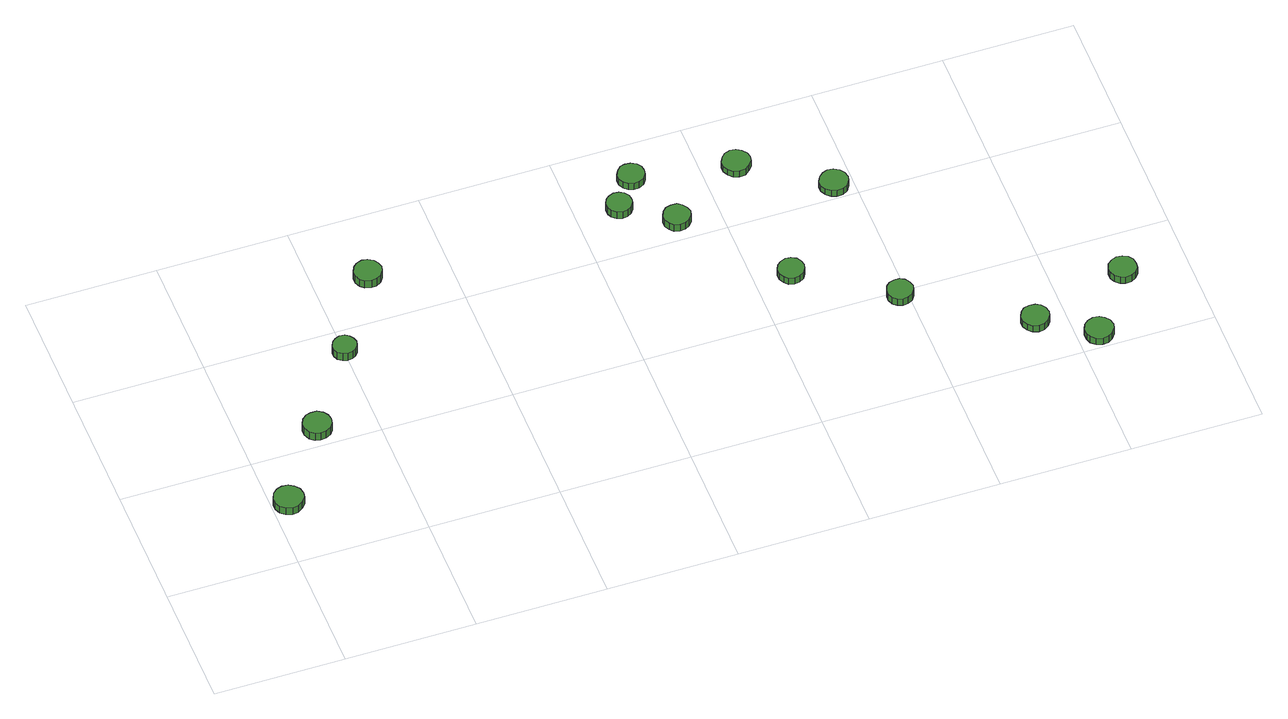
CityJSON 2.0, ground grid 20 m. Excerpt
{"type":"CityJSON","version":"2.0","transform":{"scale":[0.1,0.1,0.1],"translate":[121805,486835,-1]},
"CityObjects":{
"tree1":{"type":"SolitaryVegetationObject","attributes":{"function":"something"},"geometry":[{"type":"MultiSurface","lod":"1","boundaries":[[[0,1,2,3,4,5,6,7,8,9,10,11,12,13,14]],[[15,16,17,18,19,20,21,22,23,24,25,26,27,28,29]],[[0,29,28,1]],[[1,28,27,2]],[[2,27,26,3]],[[3,26,25,4]],[[4,25,24,5]],[[5,24,23,6]],[[6,23,22,7]],[[7,22,21,8]],[[8,21,20,9]],[[9,20,19,10]],[[10,19,18,11]],[[11,18,17,12]],[[12,17,16,13]],[[13,16,15,14]],[[14,15,29,0]]]}]},
"tree2":{"type":"SolitaryVegetationObject","attributes":{"function":"something"},"geometry":[{"type":"MultiSurface","lod":"1","boundaries":[[[30,31,32,33,34,35,36,37,38,39,40,41,42,43,44]],[[45,46,47,48,49,50,51,52,53,54,55,56,57,58,59]],[[30,59,58,31]],[[31,58,57,32]],[[32,57,56,33]],[[33,56,55,34]],[[34,55,54,35]],[[35,54,53,36]],[[36,53,52,37]],[[37,52,51,38]],[[38,51,50,39]],[[39,50,49,40]],[[40,49,48,41]],[[41,48,47,42]],[[42,47,46,43]],[[43,46,45,44]],[[44,45,59,30]]]}]},
"tree3":{"type":"SolitaryVegetationObject","attributes":{"function":"something"},"geometry":[{"type":"MultiSurface","lod":"1","boundaries":[[[60,61,62,63,64,65,66,67,68,69,70,71,72,73,74]],[[75,76,77,78,79,80,81,82,83,84,85,86,87,88,89]],[[60,89,88,61]],[[61,88,87,62]],[[62,87,86,63]],[[63,86,85,64]],[[64,85,84,65]],[[65,84,83,66]],[[66,83,82,67]],[[67,82,81,68]],[[68,81,80,69]],[[69,80,79,70]],[[70,79,78,71]],[[71,78,77,72]],[[72,77,76,73]],[[73,76,75,74]],[[74,75,89,60]]]}]},
"tree4":{"type":"SolitaryVegetationObject","attributes":{"function":"something"},"geometry":[{"type":"MultiSurface","lod":"1","boundaries":[[[90,91,92,93,94,95,96,97,98,99,100,101,102,103,104]],[[105,106,107,108,109,110,111,112,113,114,115,116,117,118,119]],[[90,119,118,91]],[[91,118,117,92]],[[92,117,116,93]],[[93,116,115,94]],[[94,115,114,95]],[[95,114,113,96]],[[96,113,112,97]],[[97,112,111,98]],[[98,111,110,99]],[[99,110,109,100]],[[100,109,108,101]],[[101,108,107,102]],[[102,107,106,103]],[[103,106,105,104]],[[104,105,119,90]]]}]},
"tree5":{"type":"SolitaryVegetationObject","attributes":{"function":"something"}},
"tree6":{"type":"SolitaryVegetationObject","attributes":{"function":"something"},"geometry":[{"type":"MultiSurface","lod":"1","boundaries":[[[120,121,122,123,124,125,126,127,128,129,130,131,132,133,134]],[[135,136,137,138,139,140,141,142,143,144,145,146,147,148,149]],[[120,149,148,121]],[[121,148,147,122]],[[122,147,146,123]],[[123,146,145,124]],[[124,145,144,125]],[[125,144,143,126]],[[126,143,142,127]],[[127,142,141,128]],[[128,141,140,129]],[[129,140,139,130]],[[130,139,138,131]],[[131,138,137,132]],[[132,137,136,133]],[[133,136,135,134]],[[134,135,149,120]]]}]},
"tree7":{"type":"SolitaryVegetationObject","attributes":{"function":"something"},"geometry":[{"type":"MultiSurface","lod":"1","boundaries":[[[150,151,152,153,154,155,156,157,158,159,160,161,162,163,164]],[[165,166,167,168,169,170,171,172,173,174,175,176,177,178,179]],[[150,179,178,151]],[[151,178,177,152]],[[152,177,176,153]],[[153,176,175,154]],[[154,175,174,155]],[[155,174,173,156]],[[156,173,172,157]],[[157,172,171,158]],[[158,171,170,159]],[[159,170,169,160]],[[160,169,168,161]],[[161,168,167,162]],[[162,167,166,163]],[[163,166,165,164]],[[164,165,179,150]]]}]},
"tree8":{"type":"SolitaryVegetationObject","attributes":{"function":"something"},"geometry":[{"type":"MultiSurface","lod":"1","boundaries":[[[180,181,182,183,184,185,186,187,188,189,190,191,192,193,194]],[[195,196,197,198,199,200,201,202,203,204,205,206,207,208,209]],[[180,209,208,181]],[[181,208,207,182]],[[182,207,206,183]],[[183,206,205,184]],[[184,205,204,185]],[[185,204,203,186]],[[186,203,202,187]],[[187,202,201,188]],[[188,201,200,189]],[[189,200,199,190]],[[190,199,198,191]],[[191,198,197,192]],[[192,197,196,193]],[[193,196,195,194]],[[194,195,209,180]]]}]},
"tree9":{"type":"SolitaryVegetationObject","attributes":{"function":"something"},"geometry":[{"type":"MultiSurface","lod":"1","boundaries":[[[210,211,212,213,214,215,216,217,218,219,220,221,222,223,224]],[[225,226,227,228,229,230,231,232,233,234,235,236,237,238,239]],[[210,239,238,211]],[[211,238,237,212]],[[212,237,236,213]],[[213,236,235,214]],[[214,235,234,215]],[[215,234,233,216]],[[216,233,232,217]],[[217,232,231,218]],[[218,231,230,219]],[[219,230,229,220]],[[220,229,228,221]],[[221,228,227,222]],[[222,227,226,223]],[[223,226,225,224]],[[224,225,239,210]]]}]},
"tree10":{"type":"SolitaryVegetationObject","attributes":{"function":"something"},"geometry":[{"type":"MultiSurface","lod":"1","boundaries":[[[240,241,242,243,244,245,246,247,248,249,250,251,252,253,254]],[[255,256,257,258,259,260,261,262,263,264,265,266,267,268,269]],[[240,269,268,241]],[[241,268,267,242]],[[242,267,266,243]],[[243,266,265,244]],[[244,265,264,245]],[[245,264,263,246]],[[246,263,262,247]],[[247,262,261,248]],[[248,261,260,249]],[[249,260,259,250]],[[250,259,258,251]],[[251,258,257,252]],[[252,257,256,253]],[[253,256,255,254]],[[254,255,269,240]]]}]},
"tree11":{"type":"SolitaryVegetationObject","attributes":{"function":"something"},"geometry":[{"type":"MultiSurface","lod":"1","boundaries":[[[270,271,272,273,274,275,276,277,278,279,280,281,282,283,284]],[[285,286,287,288,289,290,291,292,293,294,295,296,297,298,299]],[[270,299,298,271]],[[271,298,297,272]],[[272,297,296,273]],[[273,296,295,274]],[[274,295,294,275]],[[275,294,293,276]],[[276,293,292,277]],[[277,292,291,278]],[[278,291,290,279]],[[279,290,289,280]],[[280,289,288,281]],[[281,288,287,282]],[[282,287,286,283]],[[283,286,285,284]],[[284,285,299,270]]]}]},
"tree12":{"type":"SolitaryVegetationObject","attributes":{"function":"something"},"geometry":[{"type":"MultiSurface","lod":"1","boundaries":[[[300,301,302,303,304,305,306,307,308,309,310,311,312,313,314]],[[315,316,317,318,319,320,321,322,323,324,325,326,327,328,329]],[[300,329,328,301]],[[301,328,327,302]],[[302,327,326,303]],[[303,326,325,304]],[[304,325,324,305]],[[305,324,323,306]],[[306,323,322,307]],[[307,322,321,308]],[[308,321,320,309]],[[309,320,319,310]],[[310,319,318,311]],[[311,318,317,312]],[[312,317,316,313]],[[313,316,315,314]],[[314,315,329,300]]]}]},
"tree13":{"type":"SolitaryVegetationObject","attributes":{"function":"something"},"geometry":[{"type":"MultiSurface","lod":"1","boundaries":[[[330,331,332,333,334,335,336,337,338,339,340,341,342,343,344]],[[345,346,347,348,349,350,351,352,353,354,355,356,357,358,359]],[[330,359,358,331]],[[331,358,357,332]],[[332,357,356,333]],[[333,356,355,334]],[[334,355,354,335]],[[335,354,353,336]],[[336,353,352,337]],[[337,352,351,338]],[[338,351,350,339]],[[339,350,349,340]],[[340,349,348,341]],[[341,348,347,342]],[[342,347,346,343]],[[343,346,345,344]],[[344,345,359,330]]]}]},
"tree14":{"type":"SolitaryVegetationObject","attributes":{"function":"something"},"geometry":[{"type":"MultiSurface","lod":"1","boundaries":[[[360,361,362,363,364,365,366,367,368,369,370,371,372,373,374]],[[375,376,377,378,379,380,381,382,383,384,385,386,387,388,389]],[[360,389,388,361]],[[361,388,387,362]],[[362,387,386,363]],[[363,386,385,364]],[[364,385,384,365]],[[365,384,383,366]],[[366,383,382,367]],[[367,382,381,368]],[[368,381,380,369]],[[369,380,379,370]],[[370,379,378,371]],[[371,378,377,372]],[[372,377,376,373]],[[373,376,375,374]],[[374,375,389,360]]]}]},
"tree15":{"type":"SolitaryVegetationObject","attributes":{"function":"something"},"geometry":[{"type":"MultiSurface","lod":"1","boundaries":[[[390,391,392,393,394,395,396,397,398,399,400,401,402,403,404]],[[405,406,407,408,409,410,411,412,413,414,415,416,417,418,419]],[[390,419,418,391]],[[391,418,417,392]],[[392,417,416,393]],[[393,416,415,394]],[[394,415,414,395]],[[395,414,413,396]],[[396,413,412,397]],[[397,412,411,398]],[[398,411,410,399]],[[399,410,409,400]],[[400,409,408,401]],[[401,408,407,402]],[[402,407,406,403]],[[403,406,405,404]],[[404,405,419,390]]]}]}
},
"vertices":[
[48,110,20],[46,120,20],[40,127,20],[32,132,20],[23,133,20],[14,130,20],[7,124,20],[3,115,20],[3,106,20],[7,97,20],[14,91,20],[23,88,20],[32,89,20],[40,94,20],[46,101,20],[46,101,6],[40,94,6],[32,89,6],[23,88,6],[14,91,6],[7,97,6],[3,106,6],[3,115,6],[7,124,6],[14,130,6],[23,133,6],[32,132,6],[40,127,6],[46,120,6],[48,110,6],
[134,231,21],[132,240,21],[127,247,21],[119,252,21],[110,252,21],[102,250,21],[95,244,21],[91,236,21],[91,227,21],[95,218,21],[102,212,21],[110,210,21],[119,211,21],[127,215,21],[132,222,21],[132,222,6],[127,215,6],[119,211,6],[110,210,6],[102,212,6],[95,218,6],[91,227,6],[91,236,6],[95,244,6],[102,250,6],[110,252,6],[119,252,6],[127,247,6],[132,240,6],[134,231,6],
[219,361,20],[217,368,20],[213,374,20],[207,378,20],[199,379,20],[192,376,20],[186,371,20],[183,364,20],[183,357,20],[186,350,20],[192,345,20],[199,343,20],[207,344,20],[213,347,20],[217,353,20],[217,353,5],[213,347,5],[207,344,5],[199,343,5],[192,345,5],[186,350,5],[183,357,5],[183,364,5],[186,371,5],[192,376,5],[199,379,5],[207,378,5],[213,374,5],[217,368,5],[219,361,5],
[302,485,20],[300,493,20],[295,500,20],[287,505,20],[279,506,20],[270,503,20],[264,497,20],[260,489,20],[260,480,20],[264,472,20],[270,467,20],[279,464,20],[287,465,20],[295,469,20],[300,476,20],[300,476,5],[295,469,5],[287,465,5],[279,464,5],[270,467,5],[264,472,5],[260,480,5],[260,489,5],[264,497,5],[270,503,5],[279,506,5],[287,505,5],[295,500,5],[300,493,5],[302,485,5],
[684,485,21],[683,493,21],[678,500,21],[671,504,21],[663,505,21],[655,502,21],[649,497,21],[646,490,21],[646,481,21],[649,474,21],[655,469,21],[663,466,21],[671,467,21],[678,471,21],[683,478,21],[683,478,7],[678,471,7],[671,467,7],[663,466,7],[655,469,7],[649,474,7],[646,481,7],[646,490,7],[649,497,7],[655,502,7],[663,505,7],[671,504,7],[678,500,7],[683,493,7],[684,485,7],
[720,533,20],[719,541,20],[714,548,20],[706,552,20],[698,553,20],[690,551,20],[684,545,20],[680,537,20],[680,529,20],[684,521,20],[690,516,20],[698,513,20],[706,514,20],[714,518,20],[719,525,20],[719,525,7],[714,518,7],[706,514,7],[698,513,7],[690,516,7],[684,521,7],[680,529,7],[680,537,7],[684,545,7],[690,551,7],[698,553,7],[706,552,7],[714,548,7],[719,541,7],[720,533,7],
[756,436,20],[754,444,20],[749,451,20],[742,456,20],[733,456,20],[725,454,20],[719,448,20],[715,440,20],[715,432,20],[719,424,20],[725,418,20],[733,416,20],[742,417,20],[749,421,20],[754,428,20],[754,428,6],[749,421,6],[742,417,6],[733,416,6],[725,418,6],[719,424,6],[715,432,6],[715,440,6],[719,448,6],[725,454,6],[733,456,6],[742,456,6],[749,451,6],[754,444,6],[756,436,6],
[875,284,19],[873,292,19],[869,299,19],[861,303,19],[853,304,19],[845,301,19],[839,296,19],[835,288,19],[835,280,19],[839,272,19],[845,266,19],[853,264,19],[861,265,19],[869,269,19],[873,276,19],[873,276,6],[869,269,6],[861,265,6],[853,264,6],[845,266,6],[839,272,6],[835,280,6],[835,288,6],[839,296,6],[845,301,6],[853,304,6],[861,303,6],[869,299,6],[873,292,6],[875,284,6],
[873,507,19],[871,515,19],[865,522,19],[858,527,19],[849,528,19],[840,525,19],[834,519,19],[830,511,19],[830,502,19],[834,494,19],[840,488,19],[849,485,19],[858,486,19],[865,491,19],[871,498,19],[871,498,7],[865,491,7],[858,486,7],[849,485,7],[840,488,7],[834,494,7],[830,502,7],[830,511,7],[834,519,7],[840,525,7],[849,528,7],[858,527,7],[865,522,7],[871,515,7],[873,507,7],
[1008,192,20],[1006,200,20],[1001,207,20],[994,211,20],[986,211,20],[978,209,20],[972,203,20],[969,196,20],[969,188,20],[972,180,20],[978,175,20],[986,172,20],[994,173,20],[1001,177,20],[1006,184,20],[1006,184,6],[1001,177,6],[994,173,6],[986,172,6],[978,175,6],[972,180,6],[969,188,6],[969,196,6],[972,203,6],[978,209,6],[986,211,6],[994,211,6],[1001,207,6],[1006,200,6],[1008,192,6],
[992,423,19],[990,432,19],[985,439,19],[977,444,19],[968,445,19],[960,442,19],[953,436,19],[949,428,19],[949,419,19],[953,411,19],[960,405,19],[968,402,19],[977,403,19],[985,407,19],[990,415,19],[990,415,7],[985,407,7],[977,403,7],[968,402,7],[960,405,7],[953,411,7],[949,419,7],[949,428,7],[953,436,7],[960,442,7],[968,445,7],[977,444,7],[985,439,7],[990,432,7],[992,423,7],
[1175,78,20],[1173,87,20],[1168,94,20],[1161,98,20],[1152,99,20],[1143,97,20],[1137,91,20],[1133,83,20],[1133,74,20],[1137,66,20],[1143,60,20],[1152,57,20],[1161,58,20],[1168,63,20],[1173,70,20],[1173,70,7],[1168,63,7],[1161,58,7],[1152,57,7],[1143,60,7],[1137,66,7],[1133,74,7],[1133,83,7],[1137,91,7],[1143,97,7],[1152,99,7],[1161,98,7],[1168,94,7],[1173,87,7],[1175,78,7],
[1254,24,20],[1252,33,20],[1246,40,20],[1239,45,20],[1230,46,20],[1221,43,20],[1214,37,20],[1211,29,20],[1211,20,20],[1214,12,20],[1221,6,20],[1230,3,20],[1239,4,20],[1246,8,20],[1252,16,20],[1252,16,7],[1246,8,7],[1239,4,7],[1230,3,7],[1221,6,7],[1214,12,7],[1211,20,7],[1211,29,7],[1214,37,7],[1221,43,7],[1230,46,7],[1239,45,7],[1246,40,7],[1252,33,7],[1254,24,7],
[1324,124,20],[1323,133,20],[1318,140,20],[1310,144,20],[1301,145,20],[1293,142,20],[1286,136,20],[1283,128,20],[1283,120,20],[1286,112,20],[1293,106,20],[1301,103,20],[1310,104,20],[1318,108,20],[1323,115,20],[1323,115,7],[1318,108,7],[1310,104,7],[1301,103,7],[1293,106,7],[1286,112,7],[1283,120,7],[1283,128,7],[1286,136,7],[1293,142,7],[1301,145,7],[1310,144,7],[1318,140,7],[1323,133,7],[1324,124,7]
]}
